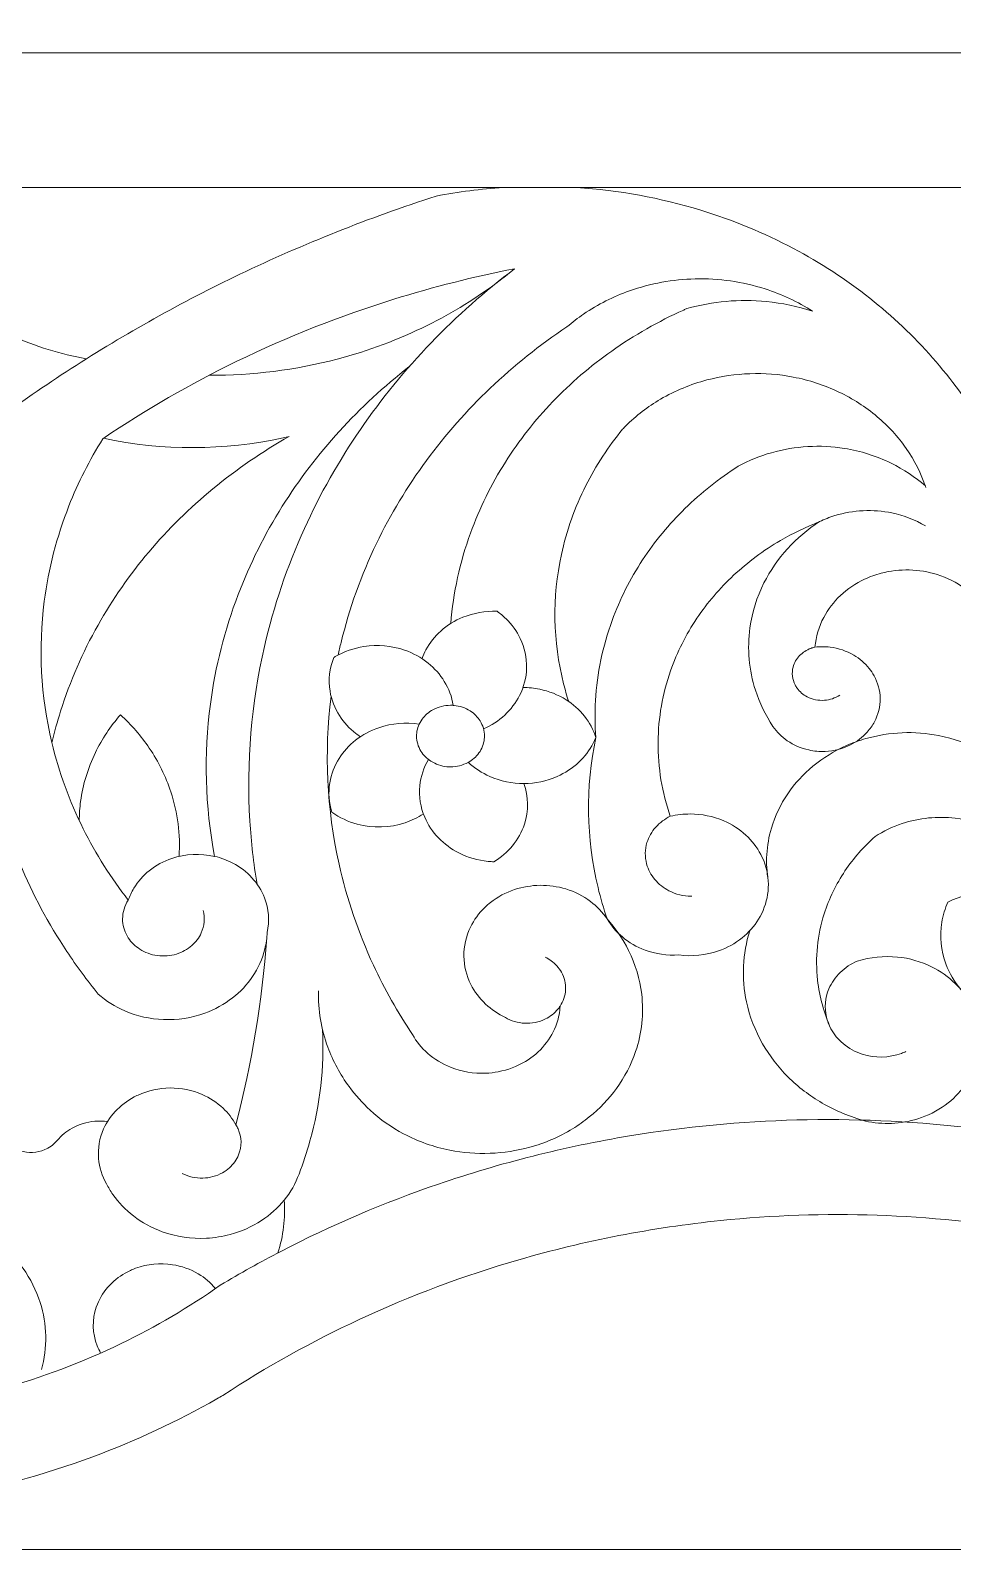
# Model space of a CAD drawing. Header units: millimetres. Extents: x 4600 to 4846, y 410 to 672.
# Drawn here: x 4638.1 to 4675.4, y 550.3 to 611.7 of the extents above; entities that cross this region are included whole.
import ezdxf

# ---------------------------------------------------------------- set-up
doc = ezdxf.new("R2010")
doc.units = ezdxf.units.MM
doc.header["$MEASUREMENT"] = 0
doc.layers.add('SITARA ALL', color=18, linetype='Continuous', true_color=0x000000)

msp = doc.modelspace()

# ---------------------------------------------------------------- linework, layer by layer
at = {"layer": 'SITARA ALL', "lineweight": 9}
for points, knots in [([(4601.51, 672.296), (4601.51, 672.296), (4845.51, 672.296), (4845.51, 672.296), (4845.51, 672.296), (4845.51, 550.296), (4845.51, 550.296), (4845.51, 550.296), (4601.51, 550.296), (4601.51, 550.296), (4601.51, 550.296), (4601.51, 672.296), (4601.51, 672.296)], [0, 0, 0, 0, 0.25, 0.25, 0.25, 0.5, 0.5, 0.5, 0.75, 0.75, 0.75, 1, 1, 1, 1]), ([(4603.512, 565.277), (4603.512, 565.277), (4603.512, 610.796), (4603.512, 610.796), (4603.512, 610.796), (4703.51, 610.796), (4703.51, 610.796), (4703.51, 610.796), (4803.507, 610.796), (4803.507, 610.796), (4803.507, 610.796), (4803.507, 565.277), (4803.507, 565.277)], [0, 0, 0, 0, 0.2, 0.2, 0.2, 0.4, 0.4, 0.4, 0.6, 0.6, 0.6, 1, 1, 1, 1]), ([(4640.404, 598.423), (4639.363, 598.616), (4638.349, 598.932), (4637.383, 599.364), (4636.551, 599.736), (4635.761, 600.197), (4635.028, 600.738), (4634.34, 601.246), (4633.709, 601.826), (4633.145, 602.468), (4632.594, 603.098), (4632.114, 603.787), (4631.716, 604.523), (4631.459, 604.999), (4631.238, 605.494), (4631.056, 606.003), (4630.711, 605.706), (4630.413, 605.359), (4630.169, 604.975), (4629.905, 604.558), (4629.716, 604.1), (4629.608, 603.619), (4629.446, 602.886), (4629.487, 602.124), (4629.726, 601.412), (4629.877, 600.963), (4630.1, 600.542), (4630.387, 600.165), (4630.448, 600.085), (4630.511, 600.006), (4630.577, 599.93)], [0, 0, 0, 0, 0.090909, 0.090909, 0.090909, 0.181818, 0.181818, 0.181818, 0.272727, 0.272727, 0.272727, 0.363636, 0.363636, 0.363636, 0.454545, 0.454545, 0.454545, 0.545455, 0.545455, 0.545455, 0.636364, 0.636364, 0.636364, 0.727273, 0.727273, 0.727273, 0.818182, 0.818182, 0.818182, 1, 1, 1, 1]), ([(4660.234, 605.353), (4661.938, 605.241), (4663.623, 604.932), (4665.257, 604.433), (4666.55, 604.038), (4667.802, 603.521), (4668.998, 602.889), (4670.088, 602.312), (4671.125, 601.637), (4672.093, 600.873), (4673.01, 600.15), (4673.859, 599.346), (4674.63, 598.469), (4675.393, 597.602), (4676.073, 596.663), (4676.66, 595.668), (4677.059, 594.991), (4677.411, 594.288), (4677.716, 593.563), (4678.196, 595.727), (4678.868, 597.845), (4679.723, 599.89), (4680.11, 600.817), (4680.533, 601.729), (4680.992, 602.623), (4681.219, 603.038), (4681.506, 603.419), (4681.844, 603.751), (4682.197, 604.098), (4682.597, 604.394), (4683.032, 604.629), (4683.538, 604.903), (4684.084, 605.098), (4684.649, 605.207), (4684.905, 605.257), (4685.165, 605.29), (4685.425, 605.305), (4686.63, 605.506), (4687.864, 605.449), (4689.045, 605.14), (4689.75, 604.956), (4690.428, 604.679), (4691.061, 604.318), (4691.618, 604), (4692.133, 603.614), (4692.596, 603.17), (4693.035, 602.747), (4693.419, 602.27), (4693.738, 601.751), (4693.754, 601.726), (4693.769, 601.7), (4693.784, 601.675), (4694.038, 601.233), (4694.353, 600.829), (4694.72, 600.475), (4695.102, 600.107), (4695.533, 599.793), (4695.999, 599.541), (4696.184, 599.441), (4696.373, 599.35), (4696.566, 599.27), (4697.22, 599.049), (4697.928, 599.051), (4698.58, 599.275), (4698.906, 599.386), (4699.209, 599.554), (4699.476, 599.772), (4699.716, 599.967), (4699.919, 600.202), (4700.077, 600.468), (4700.105, 600.516), (4700.132, 600.564), (4700.157, 600.613), (4700.39, 600.622), (4700.618, 600.688), (4700.82, 600.806), (4700.986, 600.902), (4701.127, 601.036), (4701.234, 601.195), (4701.347, 601.366), (4701.411, 601.564), (4701.419, 601.769), (4701.421, 601.802), (4701.42, 601.836), (4701.418, 601.87), (4701.406, 602.071), (4701.34, 602.264), (4701.227, 602.43), (4701.119, 602.589), (4700.977, 602.72), (4700.811, 602.815), (4700.606, 602.933), (4700.374, 602.997), (4700.138, 603.003), (4700.098, 603.004), (4700.059, 603.003), (4700.019, 603.001)], [0, 0, 0, 0, 0.030303, 0.030303, 0.030303, 0.060606, 0.060606, 0.060606, 0.090909, 0.090909, 0.090909, 0.121212, 0.121212, 0.121212, 0.151515, 0.151515, 0.151515, 0.181818, 0.181818, 0.181818, 0.212121, 0.212121, 0.212121, 0.242424, 0.242424, 0.242424, 0.272727, 0.272727, 0.272727, 0.30303, 0.30303, 0.30303, 0.333333, 0.333333, 0.333333, 0.363636, 0.363636, 0.363636, 0.393939, 0.393939, 0.393939, 0.424242, 0.424242, 0.424242, 0.454545, 0.454545, 0.454545, 0.484848, 0.484848, 0.484848, 0.515152, 0.515152, 0.515152, 0.545455, 0.545455, 0.545455, 0.575758, 0.575758, 0.575758, 0.606061, 0.606061, 0.606061, 0.636364, 0.636364, 0.636364, 0.666667, 0.666667, 0.666667, 0.69697, 0.69697, 0.69697, 0.727273, 0.727273, 0.727273, 0.757576, 0.757576, 0.757576, 0.787879, 0.787879, 0.787879, 0.818182, 0.818182, 0.818182, 0.848485, 0.848485, 0.848485, 0.878788, 0.878788, 0.878788, 0.909091, 0.909091, 0.909091, 0.939394, 0.939394, 0.939394, 1, 1, 1, 1]), ([(4657.274, 605.353), (4656.362, 605.293), (4655.454, 605.177), (4654.556, 605.005), (4651.842, 604.13), (4649.189, 603.074), (4646.616, 601.844), (4644.261, 600.718), (4641.981, 599.445), (4639.787, 598.031), (4637.672, 596.667), (4635.645, 595.172), (4633.719, 593.553), (4631.852, 591.984), (4630.088, 590.298), (4628.435, 588.504), (4626.819, 586.751), (4625.318, 584.895), (4623.942, 582.948), (4622.54, 580.966), (4621.276, 578.89), (4620.157, 576.736), (4618.977, 574.464), (4617.968, 572.109), (4617.137, 569.688)], [0, 0, 0, 0, 0.111111, 0.111111, 0.111111, 0.222222, 0.222222, 0.222222, 0.333333, 0.333333, 0.333333, 0.444444, 0.444444, 0.444444, 0.555556, 0.555556, 0.555556, 0.666667, 0.666667, 0.666667, 0.777778, 0.777778, 0.777778, 1, 1, 1, 1]), ([(4645.128, 576.132), (4645.208, 575.829), (4645.181, 575.507), (4645.052, 575.222), (4644.963, 575.026), (4644.833, 574.851), (4644.67, 574.71), (4644.492, 574.555), (4644.283, 574.439), (4644.057, 574.37), (4643.804, 574.292), (4643.537, 574.27), (4643.275, 574.306), (4643.021, 574.34), (4642.778, 574.429), (4642.563, 574.567), (4642.378, 574.686), (4642.22, 574.842), (4642.099, 575.026), (4641.968, 575.225), (4641.891, 575.455), (4641.874, 575.692), (4641.856, 575.96), (4641.917, 576.227), (4642.049, 576.46), (4642.065, 576.49), (4642.083, 576.519), (4642.102, 576.547), (4641.4, 577.445), (4640.79, 578.411), (4640.281, 579.43), (4639.725, 580.542), (4639.298, 581.715), (4639.009, 582.924), (4638.562, 584.792), (4638.459, 586.726), (4638.704, 588.63), (4638.875, 589.95), (4639.21, 591.244), (4639.7, 592.481), (4640.074, 593.427), (4640.534, 594.336), (4641.074, 595.198), (4642.804, 596.37), (4644.617, 597.415), (4646.497, 598.328), (4648.546, 599.322), (4650.668, 600.161), (4652.843, 600.836), (4654.447, 601.334), (4656.076, 601.745), (4657.724, 602.067), (4656.521, 601.159), (4655.392, 600.157), (4654.346, 599.072), (4653.3, 597.986), (4652.345, 596.817), (4651.49, 595.574), (4650.618, 594.306), (4649.859, 592.964), (4649.222, 591.562), (4648.527, 590.033), (4647.986, 588.438), (4647.607, 586.802), (4647.072, 584.489), (4646.874, 582.113), (4647.02, 579.744), (4647.072, 578.891), (4647.169, 578.041), (4647.31, 577.198)], [0, 0, 0, 0, 0.041667, 0.041667, 0.041667, 0.083333, 0.083333, 0.083333, 0.125, 0.125, 0.125, 0.166667, 0.166667, 0.166667, 0.208333, 0.208333, 0.208333, 0.25, 0.25, 0.25, 0.291667, 0.291667, 0.291667, 0.333333, 0.333333, 0.333333, 0.375, 0.375, 0.375, 0.416667, 0.416667, 0.416667, 0.458333, 0.458333, 0.458333, 0.5, 0.5, 0.5, 0.541667, 0.541667, 0.541667, 0.583333, 0.583333, 0.583333, 0.625, 0.625, 0.625, 0.666667, 0.666667, 0.666667, 0.708333, 0.708333, 0.708333, 0.75, 0.75, 0.75, 0.791667, 0.791667, 0.791667, 0.833333, 0.833333, 0.833333, 0.875, 0.875, 0.875, 0.916667, 0.916667, 0.916667, 1, 1, 1, 1]), ([(4645.376, 597.763), (4647.124, 597.753), (4648.865, 597.973), (4650.555, 598.417), (4651.809, 598.747), (4653.026, 599.202), (4654.188, 599.777), (4655.227, 600.29), (4656.214, 600.901), (4657.137, 601.601), (4657.336, 601.753), (4657.532, 601.908), (4657.724, 602.067)], [0, 0, 0, 0, 0.2, 0.2, 0.2, 0.4, 0.4, 0.4, 0.6, 0.6, 0.6, 1, 1, 1, 1]), ([(4655.142, 587.727), (4655.245, 588.976), (4655.514, 590.205), (4655.942, 591.383), (4656.306, 592.388), (4656.779, 593.349), (4657.351, 594.251), (4657.906, 595.126), (4658.547, 595.943), (4659.264, 596.69), (4659.993, 597.449), (4660.792, 598.136), (4661.652, 598.742), (4662.566, 599.387), (4663.541, 599.942), (4664.563, 600.399), (4664.605, 600.419), (4664.649, 600.438), (4664.692, 600.457), (4665.736, 600.751), (4666.826, 600.847), (4667.906, 600.742), (4668.542, 600.681), (4669.17, 600.549), (4669.778, 600.349), (4669.179, 600.732), (4668.534, 601.036), (4667.857, 601.252), (4666.942, 601.545), (4665.984, 601.682), (4665.023, 601.658), (4664.121, 601.637), (4663.228, 601.474), (4662.377, 601.174), (4661.719, 600.943), (4661.094, 600.628), (4660.517, 600.237), (4660.283, 600.078), (4660.059, 599.907), (4659.844, 599.724), (4658.739, 598.985), (4657.699, 598.154), (4656.736, 597.238), (4655.793, 596.342), (4654.932, 595.365), (4654.16, 594.318), (4653.384, 593.264), (4652.707, 592.14), (4652.139, 590.961), (4651.522, 589.683), (4651.042, 588.343), (4650.707, 586.964), (4650.666, 586.795), (4650.627, 586.626), (4650.59, 586.456)], [0, 0, 0, 0, 0.052632, 0.052632, 0.052632, 0.105263, 0.105263, 0.105263, 0.157895, 0.157895, 0.157895, 0.210526, 0.210526, 0.210526, 0.263158, 0.263158, 0.263158, 0.315789, 0.315789, 0.315789, 0.368421, 0.368421, 0.368421, 0.421053, 0.421053, 0.421053, 0.473684, 0.473684, 0.473684, 0.526316, 0.526316, 0.526316, 0.578947, 0.578947, 0.578947, 0.631579, 0.631579, 0.631579, 0.684211, 0.684211, 0.684211, 0.736842, 0.736842, 0.736842, 0.789474, 0.789474, 0.789474, 0.842105, 0.842105, 0.842105, 0.894737, 0.894737, 0.894737, 1, 1, 1, 1]), ([(4653.454, 598.1), (4652.444, 597.315), (4651.502, 596.446), (4650.639, 595.501), (4649.78, 594.56), (4649.007, 593.545), (4648.329, 592.466), (4647.619, 591.338), (4647.022, 590.142), (4646.545, 588.897), (4646, 587.471), (4645.623, 585.987), (4645.421, 584.474), (4645.149, 582.425), (4645.207, 580.346), (4645.594, 578.315)], [0, 0, 0, 0, 0.166667, 0.166667, 0.166667, 0.333333, 0.333333, 0.333333, 0.5, 0.5, 0.5, 0.666667, 0.666667, 0.666667, 1, 1, 1, 1]), ([(4674.355, 593.229), (4674.167, 593.79), (4673.899, 594.321), (4673.561, 594.806), (4673.228, 595.282), (4672.834, 595.713), (4672.39, 596.088), (4671.919, 596.485), (4671.399, 596.82), (4670.842, 597.084), (4670.254, 597.364), (4669.633, 597.567), (4668.994, 597.689), (4667.836, 597.912), (4666.643, 597.871), (4665.503, 597.571), (4664.846, 597.398), (4664.216, 597.137), (4663.629, 596.795), (4663.113, 596.495), (4662.638, 596.13), (4662.215, 595.709), (4662.174, 595.669), (4662.134, 595.627), (4662.094, 595.586), (4661.515, 594.882), (4661.017, 594.117), (4660.606, 593.304), (4660.16, 592.419), (4659.827, 591.482), (4659.617, 590.513), (4659.242, 588.789), (4659.273, 587.003), (4659.706, 585.293), (4659.767, 585.052), (4659.836, 584.814), (4659.912, 584.577)], [0, 0, 0, 0, 0.076923, 0.076923, 0.076923, 0.153846, 0.153846, 0.153846, 0.230769, 0.230769, 0.230769, 0.307692, 0.307692, 0.307692, 0.384615, 0.384615, 0.384615, 0.461538, 0.461538, 0.461538, 0.538462, 0.538462, 0.538462, 0.615385, 0.615385, 0.615385, 0.692308, 0.692308, 0.692308, 0.769231, 0.769231, 0.769231, 0.846154, 0.846154, 0.846154, 1, 1, 1, 1]), ([(4641.099, 595.216), (4643.496, 594.705), (4645.974, 594.712), (4648.368, 595.234), (4648.449, 595.252), (4648.53, 595.27), (4648.611, 595.289), (4647.521, 594.675), (4646.488, 593.967), (4645.523, 593.173), (4644.585, 592.4), (4643.719, 591.546), (4642.934, 590.618), (4642.158, 589.7), (4641.469, 588.71), (4640.877, 587.663), (4640.254, 586.559), (4639.747, 585.394), (4639.364, 584.185), (4639.231, 583.764), (4639.114, 583.339), (4639.012, 582.909)], [0, 0, 0, 0, 0.125, 0.125, 0.125, 0.25, 0.25, 0.25, 0.375, 0.375, 0.375, 0.5, 0.5, 0.5, 0.625, 0.625, 0.625, 0.75, 0.75, 0.75, 1, 1, 1, 1]), ([(4674.336, 593.287), (4673.919, 593.654), (4673.456, 593.963), (4672.957, 594.208), (4672.36, 594.5), (4671.722, 594.702), (4671.065, 594.806), (4670.082, 594.964), (4669.076, 594.905), (4668.118, 594.633), (4667.65, 594.501), (4667.198, 594.317), (4666.771, 594.084), (4665.995, 593.591), (4665.273, 593.018), (4664.615, 592.376), (4663.971, 591.747), (4663.396, 591.051), (4662.901, 590.299), (4662.396, 589.533), (4661.982, 588.711), (4661.667, 587.849), (4661.287, 586.808), (4661.061, 585.717), (4660.997, 584.61), (4660.969, 584.113), (4660.973, 583.615), (4661.011, 583.119), (4660.588, 581.116), (4660.617, 579.045), (4661.098, 577.056), (4661.202, 576.628), (4661.325, 576.205), (4661.468, 575.789), (4661.285, 576.06), (4661.058, 576.298), (4660.796, 576.493), (4660.495, 576.718), (4660.158, 576.889), (4659.798, 576.998), (4659.119, 577.204), (4658.394, 577.195), (4657.72, 576.972), (4657.37, 576.857), (4657.042, 576.682), (4656.751, 576.454), (4656.669, 576.39), (4656.591, 576.322), (4656.516, 576.249), (4656.278, 576.02), (4656.083, 575.752), (4655.938, 575.455), (4655.758, 575.089), (4655.668, 574.685), (4655.673, 574.277), (4655.68, 573.883), (4655.776, 573.496), (4655.954, 573.144), (4656.105, 572.845), (4656.308, 572.575), (4656.553, 572.347), (4656.791, 572.126), (4657.061, 571.943), (4657.355, 571.806), (4657.59, 571.666), (4657.855, 571.586), (4658.129, 571.573), (4658.42, 571.557), (4658.711, 571.616), (4658.973, 571.745), (4659.167, 571.84), (4659.339, 571.975), (4659.477, 572.141), (4659.508, 572.18), (4659.538, 572.22), (4659.566, 572.261), (4659.697, 572.459), (4659.774, 572.688), (4659.787, 572.925), (4659.799, 573.173), (4659.74, 573.419), (4659.618, 573.634), (4659.514, 573.817), (4659.372, 573.976), (4659.202, 574.099), (4659.127, 574.153), (4659.047, 574.201), (4658.964, 574.241)], [0, 0, 0, 0, 0.033333, 0.033333, 0.033333, 0.066667, 0.066667, 0.066667, 0.1, 0.1, 0.1, 0.133333, 0.133333, 0.133333, 0.166667, 0.166667, 0.166667, 0.2, 0.2, 0.2, 0.233333, 0.233333, 0.233333, 0.266667, 0.266667, 0.266667, 0.3, 0.3, 0.3, 0.333333, 0.333333, 0.333333, 0.366667, 0.366667, 0.366667, 0.4, 0.4, 0.4, 0.433333, 0.433333, 0.433333, 0.466667, 0.466667, 0.466667, 0.5, 0.5, 0.5, 0.533333, 0.533333, 0.533333, 0.566667, 0.566667, 0.566667, 0.6, 0.6, 0.6, 0.633333, 0.633333, 0.633333, 0.666667, 0.666667, 0.666667, 0.7, 0.7, 0.7, 0.733333, 0.733333, 0.733333, 0.766667, 0.766667, 0.766667, 0.8, 0.8, 0.8, 0.833333, 0.833333, 0.833333, 0.866667, 0.866667, 0.866667, 0.9, 0.9, 0.9, 0.933333, 0.933333, 0.933333, 1, 1, 1, 1]), ([(4674.347, 591.674), (4673.924, 591.922), (4673.464, 592.099), (4672.984, 592.198), (4672.218, 592.356), (4671.425, 592.319), (4670.677, 592.089), (4670.464, 592.023), (4670.256, 591.942), (4670.056, 591.845)], [0, 0, 0, 0, 0.25, 0.25, 0.25, 0.5, 0.5, 0.5, 1, 1, 1, 1]), ([(4649.797, 572.885), (4649.776, 572.109), (4649.903, 571.337), (4650.172, 570.609), (4650.382, 570.038), (4650.672, 569.5), (4651.033, 569.01), (4651.286, 568.668), (4651.57, 568.349), (4651.882, 568.059), (4652.29, 567.682), (4652.746, 567.361), (4653.238, 567.102), (4653.826, 566.792), (4654.457, 566.57), (4655.11, 566.443), (4656.18, 566.232), (4657.285, 566.272), (4658.337, 566.56), (4658.947, 566.726), (4659.53, 566.977), (4660.07, 567.306), (4660.306, 567.45), (4660.532, 567.609), (4660.747, 567.783), (4661.163, 568.117), (4661.533, 568.504), (4661.846, 568.936), (4662.178, 569.392), (4662.439, 569.896), (4662.62, 570.43), (4662.872, 571.173), (4662.955, 571.962), (4662.864, 572.741), (4662.791, 573.358), (4662.612, 573.957), (4662.335, 574.513), (4662.105, 574.975), (4661.813, 575.404), (4661.468, 575.789), (4661.629, 575.512), (4661.837, 575.266), (4662.082, 575.06), (4662.354, 574.831), (4662.665, 574.651), (4662.999, 574.528), (4663.435, 574.367), (4663.901, 574.3), (4664.365, 574.332), (4664.906, 574.26), (4665.455, 574.316), (4665.969, 574.496), (4666.315, 574.616), (4666.637, 574.794), (4666.923, 575.023), (4667.187, 575.233), (4667.412, 575.487), (4667.589, 575.774), (4667.779, 576.081), (4667.904, 576.422), (4667.959, 576.778), (4667.986, 576.959), (4667.994, 577.143), (4667.983, 577.326), (4667.959, 577.7), (4667.856, 578.066), (4667.681, 578.398), (4667.526, 578.691), (4667.321, 578.954), (4667.076, 579.178), (4666.812, 579.419), (4666.51, 579.613), (4666.181, 579.754), (4665.753, 579.936), (4665.293, 580.031), (4664.827, 580.03), (4664.556, 580.031), (4664.285, 579.999), (4664.02, 579.936), (4663.686, 580.899), (4663.52, 581.913), (4663.527, 582.932), (4663.536, 583.917), (4663.708, 584.893), (4664.035, 585.822), (4664.298, 586.569), (4664.655, 587.28), (4665.097, 587.938), (4665.524, 588.572), (4666.022, 589.156), (4666.581, 589.676), (4667.159, 590.213), (4667.794, 590.685), (4668.476, 591.082), (4668.982, 591.377), (4669.51, 591.632), (4670.056, 591.845), (4669.581, 591.537), (4669.148, 591.171), (4668.766, 590.753), (4668.385, 590.337), (4668.063, 589.871), (4667.809, 589.367), (4667.522, 588.797), (4667.33, 588.185), (4667.243, 587.553), (4667.127, 586.708), (4667.204, 585.847), (4667.467, 585.036), (4667.635, 584.518), (4667.873, 584.026), (4668.175, 583.572), (4668.33, 583.344), (4668.526, 583.147), (4668.753, 582.991), (4669.015, 582.812), (4669.309, 582.685), (4669.619, 582.617), (4669.838, 582.569), (4670.063, 582.55), (4670.288, 582.56), (4670.645, 582.575), (4670.995, 582.667), (4671.315, 582.828), (4671.57, 582.956), (4671.798, 583.131), (4671.989, 583.343), (4672.102, 583.469), (4672.199, 583.608), (4672.278, 583.757), (4672.434, 584.048), (4672.513, 584.373), (4672.509, 584.703), (4672.503, 585.023), (4672.419, 585.337), (4672.263, 585.618), (4672.206, 585.722), (4672.14, 585.82), (4672.066, 585.913), (4671.892, 586.13), (4671.68, 586.312), (4671.44, 586.451), (4671.147, 586.621), (4670.823, 586.73), (4670.487, 586.771), (4670.283, 586.796), (4670.077, 586.797), (4669.873, 586.773)], [0, 0, 0, 0, 0.02, 0.02, 0.02, 0.04, 0.04, 0.04, 0.06, 0.06, 0.06, 0.08, 0.08, 0.08, 0.1, 0.1, 0.1, 0.12, 0.12, 0.12, 0.14, 0.14, 0.14, 0.16, 0.16, 0.16, 0.18, 0.18, 0.18, 0.2, 0.2, 0.2, 0.22, 0.22, 0.22, 0.24, 0.24, 0.24, 0.26, 0.26, 0.26, 0.28, 0.28, 0.28, 0.3, 0.3, 0.3, 0.32, 0.32, 0.32, 0.34, 0.34, 0.34, 0.36, 0.36, 0.36, 0.38, 0.38, 0.38, 0.4, 0.4, 0.4, 0.42, 0.42, 0.42, 0.44, 0.44, 0.44, 0.46, 0.46, 0.46, 0.48, 0.48, 0.48, 0.5, 0.5, 0.5, 0.52, 0.52, 0.52, 0.54, 0.54, 0.54, 0.56, 0.56, 0.56, 0.58, 0.58, 0.58, 0.6, 0.6, 0.6, 0.62, 0.62, 0.62, 0.64, 0.64, 0.64, 0.66, 0.66, 0.66, 0.68, 0.68, 0.68, 0.7, 0.7, 0.7, 0.72, 0.72, 0.72, 0.74, 0.74, 0.74, 0.76, 0.76, 0.76, 0.78, 0.78, 0.78, 0.8, 0.8, 0.8, 0.82, 0.82, 0.82, 0.84, 0.84, 0.84, 0.86, 0.86, 0.86, 0.88, 0.88, 0.88, 0.9, 0.9, 0.9, 0.92, 0.92, 0.92, 0.94, 0.94, 0.94, 0.96, 0.96, 0.96, 1, 1, 1, 1]), ([(4670.875, 584.835), (4670.69, 584.712), (4670.475, 584.64), (4670.253, 584.625), (4670.011, 584.607), (4669.768, 584.657), (4669.552, 584.77), (4669.394, 584.852), (4669.258, 584.97), (4669.152, 585.113), (4669.121, 585.157), (4669.093, 585.202), (4669.068, 585.25), (4668.952, 585.471), (4668.924, 585.727), (4668.988, 585.968), (4669.034, 586.141), (4669.125, 586.3), (4669.25, 586.429), (4669.378, 586.561), (4669.535, 586.662), (4669.708, 586.725), (4669.762, 586.744), (4669.817, 586.76), (4669.873, 586.773), (4669.908, 587.193), (4670.029, 587.602), (4670.226, 587.974), (4670.402, 588.305), (4670.631, 588.604), (4670.904, 588.86), (4671.192, 589.129), (4671.52, 589.351), (4671.877, 589.517), (4672.094, 589.618), (4672.319, 589.7), (4672.55, 589.761), (4673.296, 589.956), (4674.083, 589.937), (4674.819, 589.706), (4675.222, 589.58), (4675.602, 589.387), (4675.943, 589.137), (4676.179, 588.964), (4676.392, 588.763), (4676.579, 588.537), (4676.852, 586.222), (4677.278, 583.928), (4677.854, 581.67), (4677.479, 582.032), (4677.056, 582.34), (4676.596, 582.587), (4676.057, 582.876), (4675.477, 583.083), (4674.875, 583.2), (4673.899, 583.391), (4672.893, 583.349), (4671.936, 583.077), (4671.668, 583.001), (4671.405, 582.906), (4671.149, 582.794), (4670.66, 582.58), (4670.202, 582.299), (4669.79, 581.959), (4669.4, 581.638), (4669.057, 581.264), (4668.772, 580.847), (4668.479, 580.42), (4668.255, 579.948), (4668.109, 579.451), (4667.906, 578.761), (4667.863, 578.035), (4667.983, 577.326)], [0, 0, 0, 0, 0.04, 0.04, 0.04, 0.08, 0.08, 0.08, 0.12, 0.12, 0.12, 0.16, 0.16, 0.16, 0.2, 0.2, 0.2, 0.24, 0.24, 0.24, 0.28, 0.28, 0.28, 0.32, 0.32, 0.32, 0.36, 0.36, 0.36, 0.4, 0.4, 0.4, 0.44, 0.44, 0.44, 0.48, 0.48, 0.48, 0.52, 0.52, 0.52, 0.56, 0.56, 0.56, 0.6, 0.6, 0.6, 0.64, 0.64, 0.64, 0.68, 0.68, 0.68, 0.72, 0.72, 0.72, 0.76, 0.76, 0.76, 0.8, 0.8, 0.8, 0.84, 0.84, 0.84, 0.88, 0.88, 0.88, 0.92, 0.92, 0.92, 1, 1, 1, 1]), ([(4656.47, 583.468), (4656.784, 583.607), (4657.073, 583.797), (4657.326, 584.03), (4657.569, 584.255), (4657.771, 584.52), (4657.923, 584.815), (4658.101, 585.162), (4658.2, 585.544), (4658.21, 585.934), (4658.22, 586.345), (4658.133, 586.751), (4657.955, 587.12), (4657.811, 587.419), (4657.616, 587.689), (4657.378, 587.92), (4657.265, 588.03), (4657.143, 588.131), (4657.014, 588.223), (4656.542, 588.24), (4656.073, 588.158), (4655.636, 587.98), (4655.308, 587.848), (4655.006, 587.66), (4654.741, 587.425), (4654.498, 587.209), (4654.294, 586.952), (4654.139, 586.666), (4654.077, 586.551), (4654.024, 586.431), (4653.98, 586.308)], [0, 0, 0, 0, 0.090909, 0.090909, 0.090909, 0.181818, 0.181818, 0.181818, 0.272727, 0.272727, 0.272727, 0.363636, 0.363636, 0.363636, 0.454545, 0.454545, 0.454545, 0.545455, 0.545455, 0.545455, 0.636364, 0.636364, 0.636364, 0.727273, 0.727273, 0.727273, 0.818182, 0.818182, 0.818182, 1, 1, 1, 1]), ([(4655.243, 584.42), (4655.188, 584.763), (4655.066, 585.092), (4654.883, 585.388), (4654.71, 585.669), (4654.489, 585.919), (4654.231, 586.126), (4653.946, 586.355), (4653.623, 586.533), (4653.277, 586.652), (4652.748, 586.835), (4652.183, 586.885), (4651.631, 586.799), (4651.223, 586.736), (4650.831, 586.598), (4650.474, 586.391), (4650.455, 586.38), (4650.436, 586.369), (4650.417, 586.357), (4650.241, 585.926), (4650.186, 585.455), (4650.26, 584.996), (4650.318, 584.644), (4650.447, 584.309), (4650.639, 584.009), (4650.817, 583.733), (4651.04, 583.489), (4651.3, 583.289), (4651.362, 583.241), (4651.425, 583.196), (4651.491, 583.153)], [0, 0, 0, 0, 0.090909, 0.090909, 0.090909, 0.181818, 0.181818, 0.181818, 0.272727, 0.272727, 0.272727, 0.363636, 0.363636, 0.363636, 0.454545, 0.454545, 0.454545, 0.545455, 0.545455, 0.545455, 0.636364, 0.636364, 0.636364, 0.727273, 0.727273, 0.727273, 0.818182, 0.818182, 0.818182, 1, 1, 1, 1]), ([(4650.304, 584.781), (4650.018, 582.52), (4650.127, 580.227), (4650.627, 578.003), (4650.943, 576.597), (4651.409, 575.228), (4652.016, 573.921), (4652.469, 572.947), (4652.997, 572.008), (4653.594, 571.114), (4653.755, 570.828), (4653.964, 570.571), (4654.212, 570.355), (4654.485, 570.117), (4654.796, 569.927), (4655.132, 569.793), (4655.585, 569.613), (4656.071, 569.53), (4656.558, 569.552), (4656.729, 569.559), (4656.899, 569.578), (4657.066, 569.611), (4657.453, 569.684), (4657.823, 569.825), (4658.161, 570.028), (4658.456, 570.204), (4658.719, 570.43), (4658.939, 570.694), (4659.156, 570.955), (4659.323, 571.253), (4659.432, 571.574), (4659.507, 571.796), (4659.552, 572.027), (4659.566, 572.261)], [0, 0, 0, 0, 0.083333, 0.083333, 0.083333, 0.166667, 0.166667, 0.166667, 0.25, 0.25, 0.25, 0.333333, 0.333333, 0.333333, 0.416667, 0.416667, 0.416667, 0.5, 0.5, 0.5, 0.583333, 0.583333, 0.583333, 0.666667, 0.666667, 0.666667, 0.75, 0.75, 0.75, 0.833333, 0.833333, 0.833333, 1, 1, 1, 1]), ([(4655.849, 582.118), (4656.107, 581.879), (4656.403, 581.685), (4656.726, 581.545), (4657.158, 581.356), (4657.625, 581.26), (4658.097, 581.262), (4658.561, 581.264), (4659.019, 581.36), (4659.443, 581.545), (4659.767, 581.686), (4660.064, 581.881), (4660.322, 582.121), (4660.559, 582.342), (4660.757, 582.602), (4660.907, 582.89), (4660.945, 582.965), (4660.98, 583.041), (4661.011, 583.119), (4660.912, 583.433), (4660.756, 583.727), (4660.55, 583.985), (4660.341, 584.246), (4660.09, 584.47), (4659.807, 584.646), (4659.479, 584.851), (4659.117, 584.995), (4658.739, 585.071), (4658.516, 585.117), (4658.29, 585.14), (4658.063, 585.14)], [0, 0, 0, 0, 0.090909, 0.090909, 0.090909, 0.181818, 0.181818, 0.181818, 0.272727, 0.272727, 0.272727, 0.363636, 0.363636, 0.363636, 0.454545, 0.454545, 0.454545, 0.545455, 0.545455, 0.545455, 0.636364, 0.636364, 0.636364, 0.727273, 0.727273, 0.727273, 0.818182, 0.818182, 0.818182, 1, 1, 1, 1]), ([(4644.154, 578.315), (4644.214, 579.197), (4644.102, 580.082), (4643.825, 580.92), (4643.617, 581.548), (4643.324, 582.143), (4642.952, 582.689), (4642.618, 583.183), (4642.226, 583.635), (4641.786, 584.037), (4641.381, 583.575), (4641.04, 583.061), (4640.771, 582.509), (4640.468, 581.887), (4640.266, 581.221), (4640.173, 580.535), (4640.139, 580.281), (4640.12, 580.025), (4640.117, 579.768)], [0, 0, 0, 0, 0.142857, 0.142857, 0.142857, 0.285714, 0.285714, 0.285714, 0.428571, 0.428571, 0.428571, 0.571429, 0.571429, 0.571429, 0.714286, 0.714286, 0.714286, 1, 1, 1, 1]), ([(4656.507, 583.18), (4656.506, 583.395), (4656.445, 583.606), (4656.331, 583.789), (4656.228, 583.953), (4656.089, 584.092), (4655.926, 584.196), (4655.73, 584.32), (4655.507, 584.396), (4655.276, 584.417), (4655.228, 584.421), (4655.181, 584.424), (4655.133, 584.424), (4654.885, 584.424), (4654.641, 584.362), (4654.422, 584.244), (4654.249, 584.15), (4654.099, 584.019), (4653.983, 583.86), (4653.864, 583.696), (4653.789, 583.504), (4653.766, 583.302), (4653.762, 583.261), (4653.759, 583.22), (4653.759, 583.18), (4653.76, 582.964), (4653.821, 582.753), (4653.936, 582.57), (4654.039, 582.406), (4654.177, 582.267), (4654.341, 582.163), (4654.537, 582.039), (4654.76, 581.963), (4654.991, 581.942), (4655.038, 581.938), (4655.086, 581.936), (4655.133, 581.936), (4655.382, 581.935), (4655.626, 581.997), (4655.844, 582.115), (4656.017, 582.209), (4656.167, 582.34), (4656.283, 582.499), (4656.403, 582.663), (4656.478, 582.856), (4656.5, 583.058), (4656.505, 583.098), (4656.507, 583.139), (4656.507, 583.18)], [0, 0, 0, 0, 0.0625, 0.0625, 0.0625, 0.125, 0.125, 0.125, 0.1875, 0.1875, 0.1875, 0.25, 0.25, 0.25, 0.3125, 0.3125, 0.3125, 0.375, 0.375, 0.375, 0.4375, 0.4375, 0.4375, 0.5, 0.5, 0.5, 0.5625, 0.5625, 0.5625, 0.625, 0.625, 0.625, 0.6875, 0.6875, 0.6875, 0.75, 0.75, 0.75, 0.8125, 0.8125, 0.8125, 0.875, 0.875, 0.875, 0.9375, 0.9375, 0.9375, 1, 1, 1, 1]), ([(4653.865, 583.657), (4653.318, 583.743), (4652.759, 583.695), (4652.235, 583.518), (4651.893, 583.402), (4651.574, 583.23), (4651.289, 583.007), (4651.028, 582.802), (4650.803, 582.554), (4650.625, 582.273), (4650.435, 581.973), (4650.308, 581.638), (4650.25, 581.287), (4650.186, 580.89), (4650.216, 580.484), (4650.338, 580.1), (4650.649, 579.88), (4650.996, 579.717), (4651.364, 579.619), (4652.001, 579.449), (4652.674, 579.469), (4653.3, 579.678), (4653.56, 579.764), (4653.807, 579.884), (4654.036, 580.034)], [0, 0, 0, 0, 0.111111, 0.111111, 0.111111, 0.222222, 0.222222, 0.222222, 0.333333, 0.333333, 0.333333, 0.444444, 0.444444, 0.444444, 0.555556, 0.555556, 0.555556, 0.666667, 0.666667, 0.666667, 0.777778, 0.777778, 0.777778, 1, 1, 1, 1]), ([(4654.24, 582.235), (4654.049, 581.91), (4653.93, 581.547), (4653.892, 581.172), (4653.849, 580.738), (4653.917, 580.299), (4654.089, 579.899), (4654.223, 579.589), (4654.411, 579.307), (4654.645, 579.065), (4654.884, 578.818), (4655.163, 578.613), (4655.47, 578.458), (4655.84, 578.271), (4656.242, 578.154), (4656.655, 578.114), (4656.732, 578.106), (4656.809, 578.101), (4656.886, 578.099), (4657.169, 578.269), (4657.422, 578.486), (4657.634, 578.741), (4657.851, 579.001), (4658.017, 579.299), (4658.122, 579.621), (4658.297, 580.156), (4658.288, 580.733), (4658.098, 581.262)], [0, 0, 0, 0, 0.1, 0.1, 0.1, 0.2, 0.2, 0.2, 0.3, 0.3, 0.3, 0.4, 0.4, 0.4, 0.5, 0.5, 0.5, 0.6, 0.6, 0.6, 0.7, 0.7, 0.7, 0.8, 0.8, 0.8, 1, 1, 1, 1]), ([(4664.02, 579.936), (4663.798, 579.831), (4663.599, 579.682), (4663.434, 579.5), (4663.271, 579.319), (4663.149, 579.104), (4663.078, 578.871), (4662.993, 578.591), (4662.989, 578.293), (4663.065, 578.011), (4663.129, 577.78), (4663.241, 577.565), (4663.396, 577.382), (4663.555, 577.194), (4663.75, 577.039), (4663.969, 576.927), (4664.246, 576.785), (4664.552, 576.708), (4664.864, 576.702), (4664.864, 576.702), (4664.894, 576.702), (4664.894, 576.702)], [0, 0, 0, 0, 0.125, 0.125, 0.125, 0.25, 0.25, 0.25, 0.375, 0.375, 0.375, 0.5, 0.5, 0.5, 0.625, 0.625, 0.625, 0.75, 0.75, 0.75, 1, 1, 1, 1]), ([(4675.768, 572.936), (4675.509, 573.244), (4675.305, 573.594), (4675.165, 573.97), (4674.965, 574.506), (4674.909, 575.086), (4675.002, 575.651), (4675.049, 575.934), (4675.132, 576.21), (4675.25, 576.472), (4675.734, 576.704), (4676.256, 576.849), (4676.791, 576.901), (4677.455, 576.967), (4678.125, 576.889), (4678.757, 576.674), (4678.992, 576.593), (4679.22, 576.493), (4679.439, 576.375), (4679.367, 576.826), (4679.215, 577.26), (4678.99, 577.658), (4678.781, 578.026), (4678.517, 578.36), (4678.207, 578.648), (4677.876, 578.956), (4677.501, 579.212), (4677.094, 579.408), (4676.604, 579.644), (4676.079, 579.797), (4675.54, 579.859), (4674.819, 579.944), (4674.09, 579.871), (4673.401, 579.644), (4673.014, 579.516), (4672.645, 579.339), (4672.304, 579.116), (4671.841, 578.707), (4671.432, 578.241), (4671.087, 577.729), (4670.726, 577.194), (4670.443, 576.611), (4670.247, 575.996), (4669.97, 575.131), (4669.879, 574.217), (4669.979, 573.314), (4670.055, 572.636), (4670.236, 571.975), (4670.516, 571.352)], [0, 0, 0, 0, 0.058824, 0.058824, 0.058824, 0.117647, 0.117647, 0.117647, 0.176471, 0.176471, 0.176471, 0.235294, 0.235294, 0.235294, 0.294118, 0.294118, 0.294118, 0.352941, 0.352941, 0.352941, 0.411765, 0.411765, 0.411765, 0.470588, 0.470588, 0.470588, 0.529412, 0.529412, 0.529412, 0.588235, 0.588235, 0.588235, 0.647059, 0.647059, 0.647059, 0.705882, 0.705882, 0.705882, 0.764706, 0.764706, 0.764706, 0.823529, 0.823529, 0.823529, 0.882353, 0.882353, 0.882353, 1, 1, 1, 1]), ([(4637.721, 578.012), (4638.24, 576.776), (4638.874, 575.593), (4639.616, 574.476), (4640.012, 573.88), (4640.436, 573.304), (4640.888, 572.749), (4641.208, 572.469), (4641.569, 572.241), (4641.96, 572.073), (4642.456, 571.859), (4642.986, 571.74), (4643.526, 571.72), (4644.096, 571.698), (4644.665, 571.787), (4645.201, 571.982), (4645.602, 572.127), (4645.979, 572.335), (4646.316, 572.596), (4646.63, 572.838), (4646.903, 573.129), (4647.126, 573.456), (4647.357, 573.796), (4647.526, 574.174), (4647.624, 574.573), (4647.678, 574.793), (4647.709, 575.018), (4647.717, 575.244), (4647.823, 575.71), (4647.786, 576.197), (4647.611, 576.642), (4647.494, 576.941), (4647.322, 577.216), (4647.104, 577.451), (4646.882, 577.691), (4646.621, 577.89), (4646.332, 578.042), (4646.099, 578.164), (4645.851, 578.256), (4645.594, 578.315), (4645.019, 578.448), (4644.419, 578.419), (4643.859, 578.232), (4643.528, 578.121), (4643.219, 577.952), (4642.947, 577.734), (4642.701, 577.538), (4642.491, 577.3), (4642.328, 577.031), (4642.235, 576.878), (4642.159, 576.716), (4642.102, 576.547)], [0, 0, 0, 0, 0.055556, 0.055556, 0.055556, 0.111111, 0.111111, 0.111111, 0.166667, 0.166667, 0.166667, 0.222222, 0.222222, 0.222222, 0.277778, 0.277778, 0.277778, 0.333333, 0.333333, 0.333333, 0.388889, 0.388889, 0.388889, 0.444444, 0.444444, 0.444444, 0.5, 0.5, 0.5, 0.555556, 0.555556, 0.555556, 0.611111, 0.611111, 0.611111, 0.666667, 0.666667, 0.666667, 0.722222, 0.722222, 0.722222, 0.777778, 0.777778, 0.777778, 0.833333, 0.833333, 0.833333, 0.888889, 0.888889, 0.888889, 1, 1, 1, 1]), ([(4649.958, 571.317), (4650.03, 569.799), (4649.858, 568.28), (4649.45, 566.817), (4649.324, 566.363), (4649.176, 565.915), (4649.006, 565.476), (4648.865, 565.095), (4648.663, 564.74), (4648.406, 564.425), (4648.145, 564.105), (4647.836, 563.826), (4647.489, 563.6), (4647.101, 563.346), (4646.674, 563.155), (4646.225, 563.035), (4645.911, 562.95), (4645.589, 562.899), (4645.264, 562.882), (4644.655, 562.851), (4644.047, 562.941), (4643.473, 563.147), (4643.056, 563.297), (4642.663, 563.511), (4642.311, 563.781), (4641.989, 564.028), (4641.708, 564.322), (4641.476, 564.655), (4641.383, 564.79), (4641.298, 564.931), (4641.223, 565.078), (4641.04, 565.394), (4640.929, 565.747), (4640.899, 566.111), (4640.867, 566.518), (4640.937, 566.926), (4641.104, 567.298), (4641.237, 567.591), (4641.422, 567.858), (4641.651, 568.085), (4641.884, 568.317), (4642.155, 568.507), (4642.452, 568.648), (4642.452, 568.648), (4642.499, 568.67), (4642.499, 568.67), (4642.906, 568.855), (4643.346, 568.952), (4643.793, 568.955), (4644.238, 568.959), (4644.679, 568.87), (4645.088, 568.693), (4645.4, 568.558), (4645.686, 568.37), (4645.934, 568.137), (4646.141, 567.943), (4646.315, 567.717), (4646.45, 567.468), (4647.097, 569.941), (4647.516, 572.468), (4647.702, 575.018)], [0, 0, 0, 0, 0.047619, 0.047619, 0.047619, 0.095238, 0.095238, 0.095238, 0.142857, 0.142857, 0.142857, 0.190476, 0.190476, 0.190476, 0.238095, 0.238095, 0.238095, 0.285714, 0.285714, 0.285714, 0.333333, 0.333333, 0.333333, 0.380952, 0.380952, 0.380952, 0.428571, 0.428571, 0.428571, 0.47619, 0.47619, 0.47619, 0.52381, 0.52381, 0.52381, 0.571429, 0.571429, 0.571429, 0.619048, 0.619048, 0.619048, 0.666667, 0.666667, 0.666667, 0.714286, 0.714286, 0.714286, 0.761905, 0.761905, 0.761905, 0.809524, 0.809524, 0.809524, 0.857143, 0.857143, 0.857143, 0.904762, 0.904762, 0.904762, 1, 1, 1, 1]), ([(4667.233, 575.309), (4666.945, 574.379), (4666.901, 573.391), (4667.103, 572.439), (4667.231, 571.843), (4667.45, 571.271), (4667.753, 570.743), (4668.034, 570.253), (4668.379, 569.803), (4668.78, 569.405), (4669.193, 568.995), (4669.657, 568.64), (4670.161, 568.348), (4670.71, 568.029), (4671.298, 567.784), (4671.91, 567.618), (4672.611, 567.462), (4673.341, 567.492), (4674.026, 567.707), (4674.426, 567.832), (4674.803, 568.021), (4675.141, 568.267), (4675.447, 568.489), (4675.714, 568.758), (4675.934, 569.065), (4676.158, 569.378), (4676.324, 569.729), (4676.424, 570.101), (4676.507, 570.41), (4676.541, 570.729), (4676.525, 571.048), (4676.503, 571.475), (4676.393, 571.892), (4676.202, 572.275), (4676.036, 572.609), (4675.815, 572.913), (4675.548, 573.175), (4675.265, 573.452), (4674.94, 573.682), (4674.585, 573.856), (4674.155, 574.067), (4673.691, 574.2), (4673.214, 574.247), (4672.665, 574.302), (4672.11, 574.246), (4671.583, 574.082), (4671.327, 573.974), (4671.093, 573.819), (4670.892, 573.626), (4670.697, 573.437), (4670.541, 573.211), (4670.436, 572.96), (4670.284, 572.599), (4670.25, 572.2), (4670.339, 571.819), (4670.377, 571.656), (4670.437, 571.499), (4670.516, 571.352), (4670.64, 571.122), (4670.807, 570.918), (4671.008, 570.75), (4671.236, 570.559), (4671.499, 570.415), (4671.783, 570.325), (4672.303, 570.158), (4672.863, 570.168), (4673.377, 570.355), (4673.433, 570.376), (4673.489, 570.399), (4673.545, 570.424)], [0, 0, 0, 0, 0.041667, 0.041667, 0.041667, 0.083333, 0.083333, 0.083333, 0.125, 0.125, 0.125, 0.166667, 0.166667, 0.166667, 0.208333, 0.208333, 0.208333, 0.25, 0.25, 0.25, 0.291667, 0.291667, 0.291667, 0.333333, 0.333333, 0.333333, 0.375, 0.375, 0.375, 0.416667, 0.416667, 0.416667, 0.458333, 0.458333, 0.458333, 0.5, 0.5, 0.5, 0.541667, 0.541667, 0.541667, 0.583333, 0.583333, 0.583333, 0.625, 0.625, 0.625, 0.666667, 0.666667, 0.666667, 0.708333, 0.708333, 0.708333, 0.75, 0.75, 0.75, 0.791667, 0.791667, 0.791667, 0.833333, 0.833333, 0.833333, 0.875, 0.875, 0.875, 0.916667, 0.916667, 0.916667, 1, 1, 1, 1]), ([(4613.469, 569.305), (4613.059, 569.276), (4612.659, 569.17), (4612.288, 568.992), (4611.983, 568.845), (4611.704, 568.646), (4611.465, 568.405), (4611.235, 568.173), (4611.05, 567.901), (4610.917, 567.603), (4610.751, 567.228), (4610.68, 566.818), (4610.711, 566.409), (4610.733, 566.136), (4610.799, 565.869), (4610.906, 565.617), (4611.032, 565.325), (4611.209, 565.058), (4611.428, 564.828), (4611.659, 564.586), (4611.928, 564.386), (4612.225, 564.235), (4612.598, 564.045), (4613.004, 563.929), (4613.42, 563.894), (4613.921, 563.851), (4614.424, 563.923), (4614.892, 564.104), (4615.122, 564.194), (4615.341, 564.311), (4615.543, 564.453), (4615.899, 564.686), (4616.218, 564.972), (4616.488, 565.301), (4616.758, 565.629), (4616.972, 565.999), (4617.121, 566.397), (4617.242, 566.72), (4617.317, 567.059), (4617.342, 567.404), (4617.447, 568.177), (4617.375, 568.964), (4617.131, 569.705), (4616.961, 570.224), (4616.713, 570.714), (4616.396, 571.159), (4616.087, 571.593), (4615.72, 571.983), (4615.306, 572.318), (4614.868, 572.672), (4614.385, 572.967), (4613.869, 573.193), (4613.796, 573.225), (4613.723, 573.256), (4613.649, 573.286), (4612.954, 573.561), (4612.219, 573.72), (4611.472, 573.757), (4610.635, 573.799), (4609.797, 573.688), (4609, 573.429), (4608.426, 573.242), (4607.881, 572.977), (4607.381, 572.639), (4607.011, 572.39), (4606.67, 572.101), (4606.364, 571.777), (4605.832, 571.29), (4605.36, 570.742), (4604.957, 570.144), (4604.536, 569.519), (4604.198, 568.841), (4603.954, 568.129), (4603.641, 567.219), (4603.492, 566.261), (4603.511, 565.3), (4603.531, 564.384), (4603.704, 563.478), (4604.023, 562.619), (4604.282, 561.921), (4604.63, 561.259), (4605.058, 560.651), (4605.47, 560.066), (4605.948, 559.531), (4606.483, 559.057), (4606.545, 559.002), (4606.608, 558.948), (4606.671, 558.894), (4608.024, 557.859), (4609.454, 556.929), (4610.949, 556.113), (4612.607, 555.207), (4614.336, 554.439), (4616.12, 553.816), (4618.182, 553.094), (4620.305, 552.563), (4622.464, 552.229), (4626.462, 551.608), (4630.534, 551.655), (4634.516, 552.37), (4636.614, 552.746), (4638.673, 553.309), (4640.671, 554.052), (4642.403, 554.696), (4644.081, 555.478), (4645.687, 556.392), (4645.767, 556.437), (4645.847, 556.483), (4645.926, 556.529), (4647.687, 557.683), (4649.529, 558.708), (4651.439, 559.595), (4653.525, 560.564), (4655.683, 561.371), (4657.892, 562.011), (4660.558, 562.782), (4663.289, 563.312), (4666.05, 563.594), (4670.261, 564.026), (4674.512, 563.883), (4678.684, 563.171), (4681.203, 562.742), (4683.682, 562.102), (4686.094, 561.26), (4686.726, 561.039), (4687.353, 560.804), (4687.974, 560.555), (4687.774, 560.275), (4687.633, 559.957), (4687.56, 559.621), (4687.461, 559.156), (4687.501, 558.672), (4687.675, 558.229), (4687.794, 557.928), (4687.968, 557.652), (4688.187, 557.415), (4688.409, 557.176), (4688.669, 556.976), (4688.958, 556.824), (4689.123, 556.737), (4689.295, 556.665), (4689.473, 556.609), (4690.126, 556.404), (4690.826, 556.411), (4691.473, 556.63), (4691.804, 556.742), (4692.113, 556.911), (4692.385, 557.128), (4692.634, 557.327), (4692.846, 557.567), (4693.011, 557.838), (4693.189, 558.13), (4693.305, 558.455), (4693.352, 558.793), (4693.354, 558.813), (4693.357, 558.833), (4693.359, 558.853)], [0, 0, 0, 0, 0.018868, 0.018868, 0.018868, 0.037736, 0.037736, 0.037736, 0.056604, 0.056604, 0.056604, 0.075472, 0.075472, 0.075472, 0.09434, 0.09434, 0.09434, 0.113208, 0.113208, 0.113208, 0.132075, 0.132075, 0.132075, 0.150943, 0.150943, 0.150943, 0.169811, 0.169811, 0.169811, 0.188679, 0.188679, 0.188679, 0.207547, 0.207547, 0.207547, 0.226415, 0.226415, 0.226415, 0.245283, 0.245283, 0.245283, 0.264151, 0.264151, 0.264151, 0.283019, 0.283019, 0.283019, 0.301887, 0.301887, 0.301887, 0.320755, 0.320755, 0.320755, 0.339623, 0.339623, 0.339623, 0.358491, 0.358491, 0.358491, 0.377358, 0.377358, 0.377358, 0.396226, 0.396226, 0.396226, 0.415094, 0.415094, 0.415094, 0.433962, 0.433962, 0.433962, 0.45283, 0.45283, 0.45283, 0.471698, 0.471698, 0.471698, 0.490566, 0.490566, 0.490566, 0.509434, 0.509434, 0.509434, 0.528302, 0.528302, 0.528302, 0.54717, 0.54717, 0.54717, 0.566038, 0.566038, 0.566038, 0.584906, 0.584906, 0.584906, 0.603774, 0.603774, 0.603774, 0.622642, 0.622642, 0.622642, 0.641509, 0.641509, 0.641509, 0.660377, 0.660377, 0.660377, 0.679245, 0.679245, 0.679245, 0.698113, 0.698113, 0.698113, 0.716981, 0.716981, 0.716981, 0.735849, 0.735849, 0.735849, 0.754717, 0.754717, 0.754717, 0.773585, 0.773585, 0.773585, 0.792453, 0.792453, 0.792453, 0.811321, 0.811321, 0.811321, 0.830189, 0.830189, 0.830189, 0.849057, 0.849057, 0.849057, 0.867925, 0.867925, 0.867925, 0.886792, 0.886792, 0.886792, 0.90566, 0.90566, 0.90566, 0.924528, 0.924528, 0.924528, 0.943396, 0.943396, 0.943396, 0.962264, 0.962264, 0.962264, 1, 1, 1, 1]), ([(4690.958, 563.133), (4688.787, 564.153), (4686.541, 565.006), (4684.24, 565.685), (4681.522, 566.487), (4678.74, 567.05), (4675.925, 567.367), (4671.414, 567.876), (4666.856, 567.759), (4662.378, 567.018), (4659.75, 566.583), (4657.162, 565.931), (4654.641, 565.069), (4652.453, 564.322), (4650.325, 563.413), (4648.271, 562.351), (4647.441, 561.922), (4646.624, 561.466), (4645.822, 560.986), (4644.552, 560.089), (4643.209, 559.298), (4641.808, 558.623), (4640.241, 557.867), (4638.61, 557.253), (4636.933, 556.786), (4634.838, 556.203), (4632.684, 555.848), (4630.512, 555.727), (4627.856, 555.577), (4625.19, 555.776), (4622.586, 556.32), (4620.793, 556.693), (4619.038, 557.232), (4617.345, 557.929), (4615.866, 558.538), (4614.442, 559.27), (4613.086, 560.117), (4612.098, 560.735), (4611.151, 561.415), (4610.25, 562.153), (4609.937, 562.459), (4609.672, 562.811), (4609.466, 563.198), (4609.235, 563.633), (4609.086, 564.108), (4609.028, 564.598), (4608.958, 565.21), (4609.033, 565.83), (4609.25, 566.408), (4609.281, 566.491), (4609.314, 566.573), (4609.351, 566.654), (4609.531, 567.051), (4609.771, 567.418), (4610.063, 567.741), (4610.366, 568.076), (4610.717, 568.364), (4611.104, 568.596), (4611.543, 568.859), (4612.02, 569.053), (4612.518, 569.171), (4612.83, 569.245), (4613.149, 569.29), (4613.469, 569.305), (4613.743, 569.347), (4614.023, 569.309), (4614.276, 569.195), (4614.454, 569.115), (4614.611, 568.996), (4614.736, 568.846), (4614.858, 568.7), (4614.941, 568.526), (4614.978, 568.34), (4614.985, 568.304), (4614.99, 568.267), (4614.993, 568.231), (4615.012, 568.01), (4614.964, 567.789), (4614.854, 567.596), (4614.761, 567.433), (4614.632, 567.294), (4614.476, 567.189), (4614.295, 567.066), (4614.086, 566.988), (4613.869, 566.961), (4613.806, 566.953), (4613.742, 566.95), (4613.678, 566.95)], [0, 0, 0, 0, 0.033333, 0.033333, 0.033333, 0.066667, 0.066667, 0.066667, 0.1, 0.1, 0.1, 0.133333, 0.133333, 0.133333, 0.166667, 0.166667, 0.166667, 0.2, 0.2, 0.2, 0.233333, 0.233333, 0.233333, 0.266667, 0.266667, 0.266667, 0.3, 0.3, 0.3, 0.333333, 0.333333, 0.333333, 0.366667, 0.366667, 0.366667, 0.4, 0.4, 0.4, 0.433333, 0.433333, 0.433333, 0.466667, 0.466667, 0.466667, 0.5, 0.5, 0.5, 0.533333, 0.533333, 0.533333, 0.566667, 0.566667, 0.566667, 0.6, 0.6, 0.6, 0.633333, 0.633333, 0.633333, 0.666667, 0.666667, 0.666667, 0.7, 0.7, 0.7, 0.733333, 0.733333, 0.733333, 0.766667, 0.766667, 0.766667, 0.8, 0.8, 0.8, 0.833333, 0.833333, 0.833333, 0.866667, 0.866667, 0.866667, 0.9, 0.9, 0.9, 0.933333, 0.933333, 0.933333, 1, 1, 1, 1]), ([(4636.822, 567.562), (4636.823, 567.35), (4636.883, 567.144), (4636.996, 566.965), (4637.099, 566.804), (4637.237, 566.667), (4637.4, 566.566), (4637.504, 566.501), (4637.617, 566.45), (4637.734, 566.415), (4638.059, 566.316), (4638.407, 566.333), (4638.72, 566.463), (4638.904, 566.538), (4639.069, 566.654), (4639.202, 566.802), (4639.21, 566.811), (4639.218, 566.821), (4639.226, 566.83), (4639.392, 567.034), (4639.596, 567.204), (4639.826, 567.332), (4640.11, 567.489), (4640.425, 567.585), (4640.749, 567.611), (4640.92, 567.625), (4641.093, 567.621), (4641.263, 567.597)], [0, 0, 0, 0, 0.1, 0.1, 0.1, 0.2, 0.2, 0.2, 0.3, 0.3, 0.3, 0.4, 0.4, 0.4, 0.5, 0.5, 0.5, 0.6, 0.6, 0.6, 0.7, 0.7, 0.7, 0.8, 0.8, 0.8, 1, 1, 1, 1]), ([(4644.277, 565.503), (4644.536, 565.369), (4644.824, 565.303), (4645.115, 565.311), (4645.392, 565.318), (4645.664, 565.392), (4645.907, 565.526), (4646.01, 565.584), (4646.106, 565.653), (4646.194, 565.732), (4646.353, 565.875), (4646.478, 566.051), (4646.56, 566.248), (4646.7, 566.586), (4646.693, 566.966), (4646.541, 567.299), (4646.515, 567.357), (4646.484, 567.413), (4646.45, 567.468)], [0, 0, 0, 0, 0.142857, 0.142857, 0.142857, 0.285714, 0.285714, 0.285714, 0.428571, 0.428571, 0.428571, 0.571429, 0.571429, 0.571429, 0.714286, 0.714286, 0.714286, 1, 1, 1, 1]), ([(4638.591, 557.57), (4638.84, 558.461), (4638.822, 559.406), (4638.538, 560.287), (4638.38, 560.779), (4638.146, 561.244), (4637.844, 561.664), (4637.551, 562.071), (4637.203, 562.436), (4636.81, 562.747), (4636.506, 562.988), (4636.179, 563.197), (4635.833, 563.372)], [0, 0, 0, 0, 0.2, 0.2, 0.2, 0.4, 0.4, 0.4, 0.6, 0.6, 0.6, 1, 1, 1, 1]), ([(4645.627, 560.85), (4645.432, 561.086), (4645.197, 561.286), (4644.933, 561.441), (4644.613, 561.631), (4644.259, 561.757), (4643.892, 561.813), (4643.388, 561.892), (4642.873, 561.841), (4642.395, 561.666), (4642.253, 561.613), (4642.115, 561.55), (4641.982, 561.476), (4641.714, 561.326), (4641.474, 561.131), (4641.272, 560.9), (4641.068, 560.666), (4640.911, 560.395), (4640.809, 560.102), (4640.634, 559.593), (4640.646, 559.039), (4640.843, 558.538), (4640.883, 558.436), (4640.93, 558.336), (4640.984, 558.241)], [0, 0, 0, 0, 0.111111, 0.111111, 0.111111, 0.222222, 0.222222, 0.222222, 0.333333, 0.333333, 0.333333, 0.444444, 0.444444, 0.444444, 0.555556, 0.555556, 0.555556, 0.666667, 0.666667, 0.666667, 0.777778, 0.777778, 0.777778, 1, 1, 1, 1])]:
    msp.add_open_spline(points, degree=3, knots=knots, dxfattribs=at)
for points in [[(4631.313, 605.353), (4631.313, 605.353), (4685.752, 605.353), (4685.752, 605.353)], [(4648.148, 562.287), (4648.376, 562.975), (4648.463, 563.702), (4648.406, 564.424)]]:
    msp.add_open_spline(points, degree=3, dxfattribs=at)

doc.saveas('drawing.dxf')
